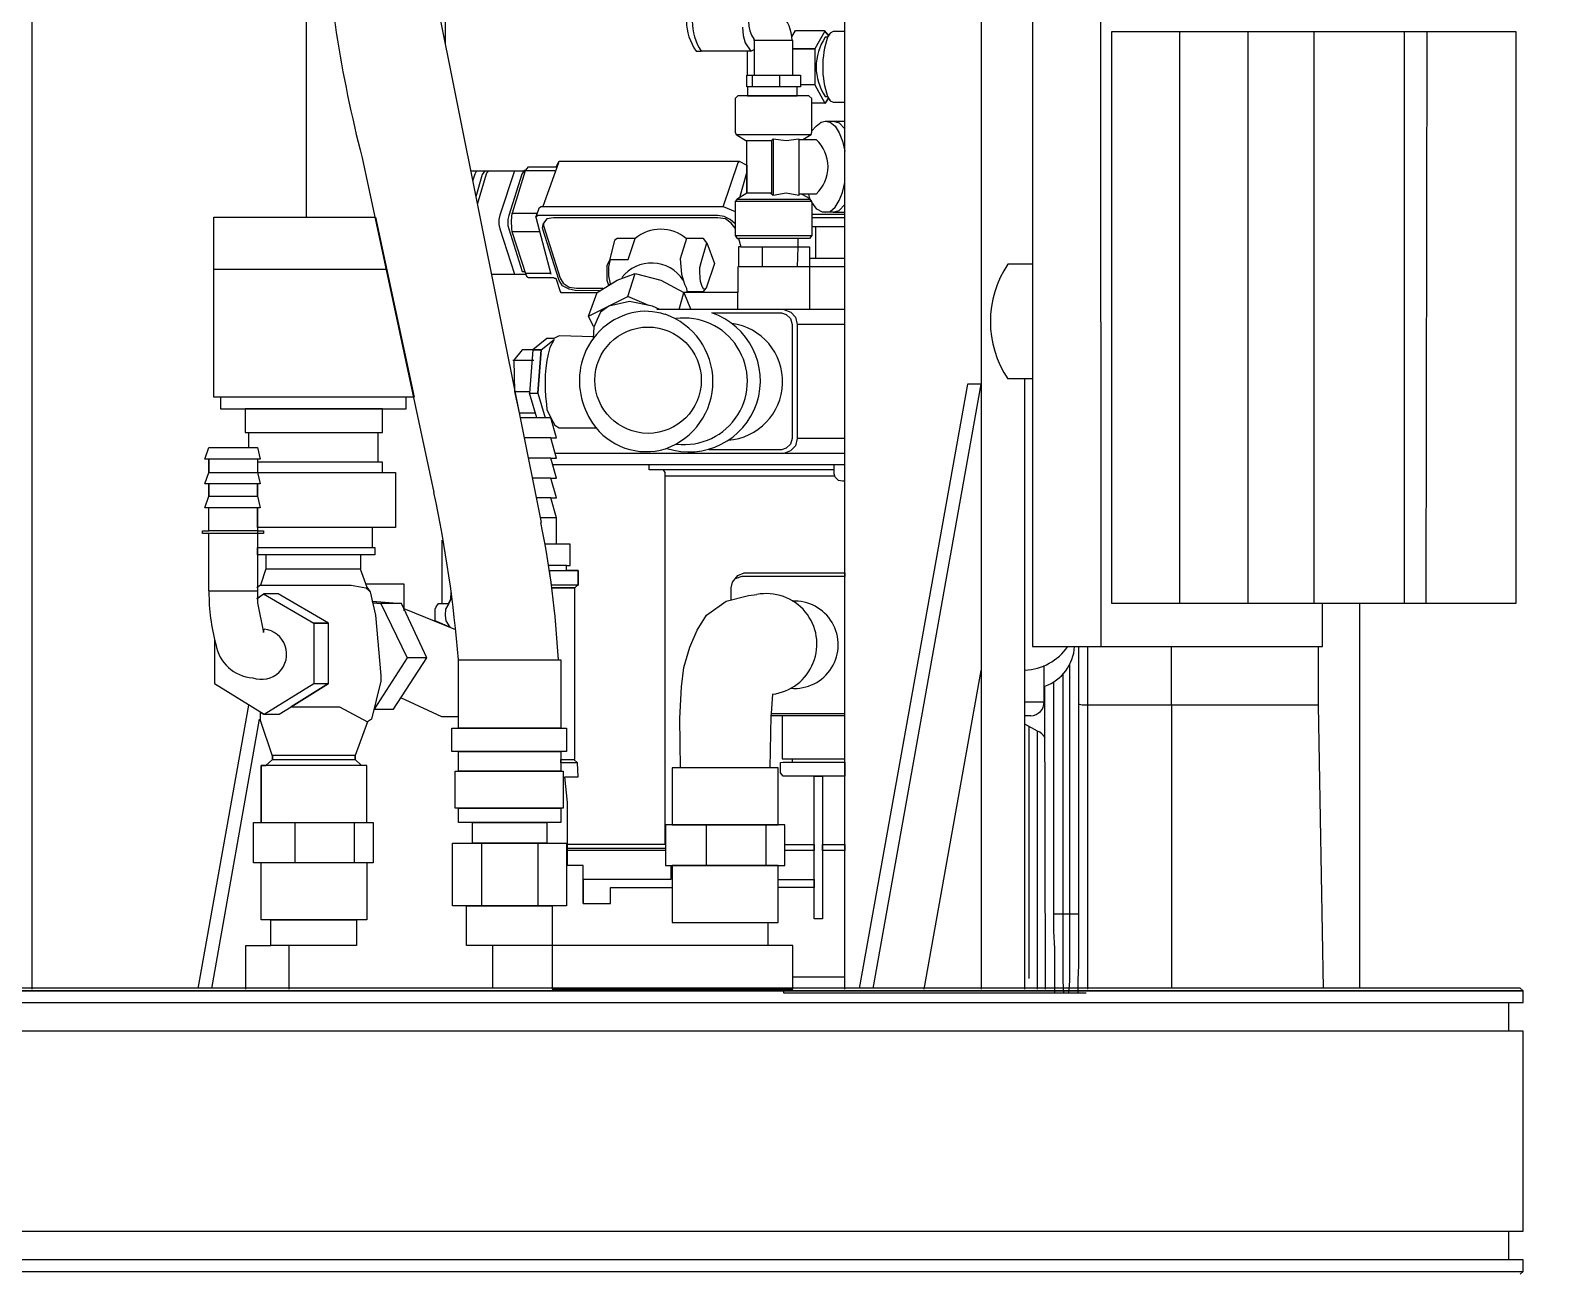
# Model space of a CAD drawing. Header units: metres. Extents: x -22 to 564, y 0 to 143.
# Drawn here: x 41.526 to 42.056, y 50.682 to 51.117 of the extents above; entities that cross this region are included whole.
import ezdxf
from ezdxf.xclip import XClip

# ---------------------------------------------------------------- set-up
doc = ezdxf.new("R2010")
doc.units = ezdxf.units.M
doc.header["$XCLIPFRAME"] = 2
doc.layers.add('XREF  PB CONJ$0$PARQUE', color=251, linetype='Continuous')
doc.layers.add('XREF PB NEURO-ONCOLOGIA$0$EQUIPO', color=8, linetype='Continuous')

# ---------------------------------------------------------------- blocks, each defined once
blk = doc.blocks.new('*U219')
at = {"color": 0}
for p, q in [((-2035.54, 999.05), (-2036.45, 997.91)), ((-2036.45, 997.91), (-2036.45, -981.55)), ((-2031.48, 999.05), (-2035.54, 999.05)), ((-2035.54, 999.05), (-2035.54, -982.46)), ((-2035.54, -982.46), (-2035.54, 999.05)), ((-2031.48, -982.46), (-2031.48, 999.05)), ((-1951.27, 999.05), (-2021.4, 999.05)), ((-2021.4, 999.05), (-2021.4, -982.46)), ((-1951.27, -982.46), (-1951.27, 999.05)), ((-1937.13, 999.05), (-1941.19, 999.05)), ((-1941.19, 999.05), (-1941.19, -982.46)), ((-1937.13, 999.05), (-1936.22, 997.91)), ((-1937.13, -982.46), (-1937.13, 999.05)), ((-1937.13, -982.46), (-1937.13, 999.05)), ((-2372.02, 996.45), (-2171.38, 996.45)), ((-2372.02, 854.82), (-2372.02, 996.45)), ((-2171.38, 996.45), (-2171.38, 854.82)), ((-2031.48, -977.17), (-2031.48, 993.85)), ((-2031.48, 993.85), (-2021.4, 993.85)), ((-2021.4, 993.85), (-2021.4, -977.17)), ((-1951.27, -977.17), (-1951.27, 993.85)), ((-1951.27, 993.85), (-1941.19, 993.85)), ((-1941.19, 993.85), (-1941.19, -977.17)), ((-2372.02, 965.21), (-2171.38, 964.85)), ((-2171.38, 957.37), (-2372.02, 957.37)), ((-2171.38, 941.71), (-2036.41, 941.71)), ((-2156.33, 928.73), (-2171.38, 928.73)), ((-2156.33, 827.05), (-2156.33, 928.73)), ((-2036.41, 929.01), (-2135.72, 927.23)), ((-2372.02, 925.63), (-2171.38, 925.63)), ((-2135.72, 927.23), (-2156.33, 927.23)), ((-2135.72, 927.23), (-2135.72, 875.7)), ((-2171.38, 902.65), (-2372.02, 902.65)), ((-2372.02, 878.62), (-2171.38, 878.62)), ((-2135.72, 875.7), (-2156.33, 875.7)), ((-2135.72, 875.7), (-2036.41, 875.7)), ((-2135.72, 875.7), (-2135.72, 844.42)), ((-2171.38, 854.82), (-2372.02, 854.82)), ((-2156.33, 851.08), (-2607.73, 850.8)), ((-2036.13, 846.47), (-2156.33, 846.47)), ((-2135.72, 844.42), (-2136, 843.55)), ((-2034.72, 845.83), (-2034.72, 739.86)), ((-2044.52, 843.28), (-2156.33, 843.28)), ((-2039.05, 840.09), (-2149.95, 840.09)), ((-2062.44, 843.28), (-2062.44, 834.57)), ((-2039.33, 843.01), (-2044.52, 843.28)), ((-2034.72, 843.01), (-2039.33, 843.01)), ((-2034.72, 839.82), (-2039.05, 840.09)), ((-2039.05, 837.76), (-2146.44, 837.76)), ((-2056.43, 834.57), (-2143.84, 834.57)), ((-2050.36, 834.85), (-2056.43, 834.57)), ((-2034.72, 834.85), (-2050.36, 834.85)), ((-2034.72, 838.04), (-2039.05, 837.76)), ((-2136.91, 831.1), (-2149.68, 831.1)), ((-2036.13, 831.65), (-2142.38, 831.38)), ((-2136.91, 824.4), (-2136.91, 831.1)), ((-2126.67, 828.82), (-2129.12, 824.4)), ((-2036.13, 828.82), (-2126.67, 828.82)), ((-2607.73, 827.05), (-2156.33, 827.05)), ((-2290.4, 827.05), (-2290.4, 818.38)), ((-2250.13, 827.05), (-2250.13, 818.38)), ((-2036.13, 824.4), (-2250.13, 824.4)), ((-2132.03, 826.45), (-2132.03, 824.4)), ((-2039.87, 825.91), (-2128.28, 825.91)), ((-2657.53, 809.08), (-2036.13, 809.08)), ((-2248.35, 809.08), (-2248.36, 804.2)), ((-2036.41, 771.14), (-2248.35, 809.08)), ((-2036.13, 789.11), (-2147.94, 809.08)), ((-2248.36, 804.2), (-2036.41, 766.26)), ((-2036.13, 761.29), (-2441.84, 761.29)), ((-2372.02, 761.29), (-2372.02, 757.23)), ((-2347.17, 757.23), (-2347.17, 761.29)), ((-2340.51, 754.36), (-2340.51, 761.29)), ((-2340.51, 757.24), (-2339.92, 759.33)), ((-2339.92, 759.33), (-2337.82, 761.29)), ((-2338.74, 757.83), (-2336.41, 759.33)), ((-2336.41, 759.33), (-2333.54, 760.43)), ((-2333.54, 760.43), (-2330.08, 761.29)), ((-2315.57, 760.43), (-2319.03, 761.29)), ((-2312.7, 759.33), (-2315.57, 760.43)), ((-2310.37, 757.83), (-2312.7, 759.33)), ((-2309.18, 759.33), (-2311.28, 761.29)), ((-2308.59, 757.24), (-2309.18, 759.33)), ((-2308.59, 757.23), (-2308.59, 761.29)), ((-2307.77, 761.29), (-2307.77, 749.71)), ((-2306.59, 761.29), (-2306.59, 749.71)), ((-2303.44, 761.29), (-2303.44, 749.71)), ((-2292.36, 761.29), (-2292.36, 748.89)), ((-2289.49, 761.02), (-2289.49, 748.89)), ((-2274.44, 761.29), (-2274.44, 748.89)), ((-2269.24, 761.29), (-2269.24, 744.56)), ((-2229.25, 761.29), (-2229.24, 744.56)), ((-2224.05, 761.29), (-2224.05, 740.18)), ((-2219.99, 761.29), (-2219.99, 658.83)), ((-2214.52, 759.01), (-2215.66, 757.83)), ((-2214.25, 760.43), (-2214.52, 759.01)), ((-2214.25, 761.29), (-2214.25, 760.43)), ((-2182.1, 726), (-2182.1, 761.29)), ((-2182.1, 761.29), (-2180.91, 761.29)), ((-2180.91, 761.29), (-2180.91, 725.13)), ((-2132.85, 735.39), (-2132.85, 761.29)), ((-2132.03, 761.29), (-2132.03, 735.31)), ((-2116.94, 739.31), (-2116.94, 761.29)), ((-2115.75, 742.78), (-2115.75, 761.29)), ((-2115.75, 761.29), (-2110.87, 761.29)), ((-2110.87, 761.29), (-2110.87, 739.59)), ((-2086.84, 761.29), (-2084.79, 761.29)), ((-2086.84, 753.49), (-2086.84, 761.29)), ((-2084.79, 761.29), (-2084.79, 753.49)), ((-2040.46, 743.05), (-2040.46, 761.29)), ((-2372.3, 754.04), (-2370.61, 755.55)), ((-2372.3, 743.92), (-2372.3, 754.04)), ((-2370.61, 755.55), (-2372.08, 754.24)), ((-2372.08, 754.24), (-2365.91, 750.73)), ((-2372.02, 757.23), (-2371.43, 756.14)), ((-2371.43, 756.14), (-2369.97, 755.18)), ((-2369.97, 755.18), (-2369.97, 754.36)), ((-2353.24, 750.73), (-2346.85, 754.22)), ((-2349.18, 755.18), (-2347.67, 756.14)), ((-2349.18, 754.36), (-2349.18, 755.18)), ((-2346.79, 754.31), (-2348.56, 755.57)), ((-2348.56, 755.57), (-2346.85, 754.36)), ((-2347.67, 756.14), (-2347.17, 757.23)), ((-2346.85, 754.36), (-2346.85, 749.71)), ((-2346.85, 754.22), (-2346.79, 754.31)), ((-2340.51, 754.36), (-2340.2, 756.14)), ((-2340.2, 752.95), (-2340.51, 754.36)), ((-2340.2, 756.14), (-2338.74, 757.83)), ((-2308.91, 756.14), (-2310.37, 757.83)), ((-2308.59, 753.49), (-2309.73, 751.44)), ((-2308.59, 754.36), (-2308.91, 756.14)), ((-2308.59, 757.24), (-2308.59, 754.36)), ((-2308.59, 754.38), (-2308.59, 753.49)), ((-2216.85, 757.55), (-2219.99, 757.55)), ((-2218.26, 757.55), (-2218.26, 692.71)), ((-2215.66, 757.83), (-2216.85, 757.55)), ((-2216.21, 698.18), (-2216.21, 757.55)), ((-2110.87, 753.49), (-2060.76, 753.49)), ((-2110.87, 750.57), (-2110.87, 753.49)), ((-2084.79, 753.49), (-2086.84, 753.49)), ((-2060.76, 753.49), (-2060.76, 750.57)), ((-2365.91, 750.73), (-2365.91, 743.05)), ((-2365.91, 743.05), (-2365.91, 750.73)), ((-2365.91, 750.73), (-2353.24, 750.73)), ((-2353.24, 750.73), (-2353.24, 745.7)), ((-2348.54, 749.71), (-2349.45, 748.61)), ((-2349.45, 748.61), (-2349.45, 723.72)), ((-2336.68, 749.71), (-2348.54, 749.71)), ((-2338.74, 751.21), (-2340.2, 752.95)), ((-2337.1, 749.71), (-2338.74, 751.21)), ((-2336.68, 749.71), (-2337.1, 749.71)), ((-2335.86, 749.44), (-2336.68, 749.71)), ((-2335.86, 749.44), (-2336.68, 749.71)), ((-2335.86, 723.21), (-2335.86, 749.44)), ((-2334.13, 746.51), (-2335.86, 749.44)), ((-2334.13, 745.15), (-2334.13, 751.21)), ((-2314.98, 751.21), (-2314.98, 745.15)), ((-2314.98, 746.21), (-2313.46, 749.03)), ((-2313.46, 749.03), (-2314.98, 748.61)), ((-2313.24, 749.16), (-2313.46, 749.03)), ((-2312.42, 749.71), (-2313.24, 749.16)), ((-2313.24, 723.54), (-2313.24, 749.09)), ((-2312.42, 749.71), (-2312.42, 722.8)), ((-2312.11, 749.71), (-2312.42, 749.71)), ((-2309.73, 751.44), (-2312.11, 749.71)), ((-2312.11, 749.71), (-2300.48, 749.71)), ((-2303.44, 750.94), (-2292.36, 750.94)), ((-2300.48, 722.8), (-2300.48, 749.71)), ((-2300.48, 749.71), (-2299.38, 748.89)), ((-2299.38, 748.89), (-2299.38, 723.99)), ((-2296.42, 724.78), (-2296.42, 748.89)), ((-2296.42, 748.89), (-2274.44, 748.89)), ((-2289.49, 748.89), (-2289.49, 724.26)), ((-2274.44, 748.89), (-2274.44, 723.72)), ((-2060.76, 750.57), (-2110.87, 750.57)), ((-2086.84, 750.57), (-2084.79, 750.57)), ((-2086.84, 740.18), (-2086.84, 750.57)), ((-2084.79, 750.57), (-2084.79, 740.18)), ((-2074.62, 750.57), (-2071.79, 750.57)), ((-2074.62, 737.9), (-2074.62, 750.57)), ((-2071.79, 750.57), (-2071.79, 737.9)), ((-2370.17, 742.7), (-2372.3, 743.92)), ((-2356.66, 743.05), (-2368.88, 743.05)), ((-2368.88, 743.05), (-2368.88, 729.46)), ((-2356.66, 726.91), (-2356.66, 745.7)), ((-2356.66, 745.7), (-2352.6, 745.7)), ((-2356.66, 729.46), (-2356.66, 743.05)), ((-2352.6, 745.7), (-2352.6, 726.91)), ((-2349.45, 744.56), (-2352.6, 744.56)), ((-2352.6, 744.56), (-2352.6, 727.18)), ((-2349.45, 727.18), (-2349.45, 744.56)), ((-2333.81, 740.73), (-2334.4, 745.15)), ((-2334.4, 745.15), (-2314.43, 745.15)), ((-2314.43, 745.15), (-2315.25, 740.73)), ((-2299.38, 744.83), (-2296.42, 744.83)), ((-2296.42, 744.83), (-2289.49, 744.56)), ((-2273.53, 742.28), (-2271.84, 743.92)), ((-2271.84, 743.92), (-2269.24, 744.56)), ((-2271.29, 742.23), (-2269.24, 742.78)), ((-2269.24, 744.56), (-2229.24, 744.57)), ((-2269.24, 742.78), (-2229.25, 742.78)), ((-2229.25, 742.78), (-2227.29, 742.23)), ((-2229.24, 744.57), (-2226.65, 743.92)), ((-2226.65, 743.92), (-2224.96, 742.23)), ((-2116.94, 742.78), (-2115.75, 742.78)), ((-2115.75, 739.59), (-2115.75, 742.78)), ((-2036.13, 743.05), (-2051.45, 743.05)), ((-2051.45, 743.05), (-2051.45, 658.67)), ((-2036.13, 658.67), (-2036.13, 743.05)), ((-2352.6, 738.49), (-2356.66, 738.49)), ((-2334.4, 736.12), (-2333.81, 740.73)), ((-2315.25, 740.73), (-2314.43, 736.12)), ((-2274.44, 739.86), (-2273.53, 742.28)), ((-2273.3, 739.04), (-2272.75, 740.73)), ((-2273.3, 714.59), (-2273.3, 739.04)), ((-2272.75, 740.73), (-2271.29, 742.23)), ((-2227.29, 742.23), (-2225.83, 740.73)), ((-2225.83, 740.73), (-2225.24, 739.04)), ((-2225.24, 739.04), (-2225.24, 713.55)), ((-2224.96, 742.23), (-2224.05, 739.88)), ((-2224.05, 739.88), (-2224.05, 659.76)), ((-2132.03, 739.31), (-2116.94, 739.31)), ((-2115.63, 738.76), (-2115.75, 739.59)), ((-2114.56, 738.76), (-2115.63, 738.76)), ((-2111.97, 738.77), (-2114.56, 738.76)), ((-2093.77, 737.9), (-2113.74, 737.9)), ((-2113.74, 737.9), (-2113.74, 700.78)), ((-2110.87, 739.59), (-2111.97, 738.77)), ((-2079.54, 740.18), (-2093.77, 740.18)), ((-2093.77, 740.18), (-2093.77, 698.45)), ((-2093.77, 700.78), (-2093.77, 737.9)), ((-2084.79, 740.18), (-2086.84, 740.18)), ((-2079.54, 698.45), (-2079.54, 740.18)), ((-2059.57, 737.9), (-2079.54, 737.9)), ((-2079.54, 737.9), (-2079.54, 700.78)), ((-2071.79, 737.9), (-2074.62, 737.9)), ((-2059.57, 700.78), (-2059.57, 737.9)), ((-2034.72, 739.86), (-2036.13, 739.86)), ((-2334.4, 736.12), (-2314.43, 736.12)), ((-2333.81, 735.57), (-2334.4, 736.12)), ((-2333.81, 735.57), (-2315.25, 735.57)), ((-2333.81, 726.54), (-2333.81, 735.57)), ((-2314.43, 736.12), (-2315.25, 735.25)), ((-2315.25, 735.25), (-2315.25, 726.91)), ((-2296.42, 732.33), (-2289.49, 732.33)), ((-2139.58, 735.85), (-2132.85, 735.39)), ((-2132.85, 735.39), (-2132.03, 735.31)), ((-2132.03, 735.31), (-2113.74, 734.98)), ((-2113.74, 734.98), (-2113.74, 703.7)), ((-2093.77, 733.57), (-2079.54, 733.57)), ((-2051.45, 734.43), (-2059.57, 734.43)), ((-2368.88, 729.46), (-2369.15, 729.46)), ((-2368.88, 729.46), (-2356.66, 729.46)), ((-2368.01, 726.27), (-2365.05, 728.32)), ((-2365.05, 728.32), (-2365.64, 729.46)), ((-2365.05, 728.32), (-2365.05, 710.95)), ((-2356.66, 727.18), (-2365.05, 727.18)), ((-2352.6, 728.87), (-2356.66, 728.87)), ((-2352.6, 726.91), (-2356.66, 726.91)), ((-2352.6, 727.18), (-2349.45, 727.18)), ((-2315.25, 726.91), (-2333.81, 726.91)), ((-2326.56, 724.26), (-2325.15, 726.91)), ((-2325.15, 726.91), (-2315.25, 726.91)), ((-2322.82, 726.91), (-2313.71, 724.32)), ((-2315.25, 726.91), (-2313.24, 723.54)), ((-2174.15, 727.47), (-2174.53, 730.37)), ((-2172.2, 719.66), (-2174.15, 727.47)), ((-2373.51, 725.45), (-2370.61, 725.68)), ((-2370.61, 725.68), (-2368.01, 726.27)), ((-2349.45, 723.72), (-2348.54, 722.8)), ((-2348.54, 722.8), (-2336.68, 722.8)), ((-2336.68, 722.8), (-2335.86, 723.21)), ((-2335.86, 723.21), (-2333.81, 726.54)), ((-2326.56, 724.26), (-2325.97, 723.72)), ((-2326.56, 661.15), (-2326.56, 724.26)), ((-2325.97, 723.72), (-2310.37, 718.47)), ((-2313.24, 723.54), (-2312.42, 722.8)), ((-2312.42, 722.8), (-2300.48, 722.8)), ((-2310.65, 718.56), (-2308.87, 722.8)), ((-2304.54, 722.8), (-2306.04, 721.07)), ((-2303.08, 722.8), (-2304.81, 721.39)), ((-2300.48, 722.8), (-2299.38, 723.51)), ((-2299.38, 723.99), (-2296.42, 724.78)), ((-2299.38, 723.51), (-2299.38, 723.99)), ((-2296.42, 724.78), (-2296.42, 723.99)), ((-2296.42, 723.99), (-2289.49, 723.99)), ((-2289.49, 723.99), (-2289.49, 723.72)), ((-2289.49, 723.72), (-2280.5, 723.72)), ((-2274.44, 723.72), (-2280.5, 723.72)), ((-2280.5, 723.72), (-2280.5, 704.84)), ((-2274.44, 723.72), (-2274.44, 695.36)), ((-2181.19, 723.72), (-2182.1, 726)), ((-2178.86, 721.94), (-2181.19, 723.72)), ((-2180.91, 725.13), (-2180.02, 722.83)), ((-2176.85, 721.39), (-2178.86, 721.94)), ((-2310.65, 655.41), (-2310.65, 718.56)), ((-2307.13, 719.02), (-2307.5, 716.74)), ((-2307.5, 716.74), (-2307.5, 653.63)), ((-2306.04, 721.07), (-2307.13, 719.02)), ((-2306.31, 719.39), (-2306.59, 716.74)), ((-2306.59, 716.74), (-2306.59, 659.1)), ((-2304.81, 721.39), (-2306.31, 719.39)), ((-2172.67, 721.39), (-2176.85, 721.39)), ((-2167.29, 712.81), (-2172.2, 719.66)), ((-2365.05, 709.17), (-2365.05, 710.95)), ((-2297.91, 712.85), (-2299.38, 711.77)), ((-2299.38, 711.77), (-2299.38, 705.71)), ((-2297.91, 712.85), (-2290.67, 715.55)), ((-2291, 710.89), (-2297.91, 712.85)), ((-2289.21, 710.4), (-2291, 710.89)), ((-2290.67, 715.55), (-2282.01, 712.64)), ((-2282.56, 711.22), (-2284.34, 710.68)), ((-2281.53, 711.84), (-2282.56, 711.22)), ((-2282.01, 712.64), (-2281.53, 711.84)), ((-2280.78, 711.77), (-2282.01, 712.64)), ((-2280.78, 705.84), (-2280.78, 711.77)), ((-2162.08, 709.54), (-2167.29, 712.81)), ((-2093.77, 712.64), (-2079.54, 712.64)), ((-2299.38, 705.71), (-2292.3, 703.49)), ((-2287.73, 710.4), (-2289.21, 710.4)), ((-2285.61, 710.54), (-2287.73, 710.4)), ((-2284.34, 710.68), (-2285.61, 710.54)), ((-2283.42, 705.11), (-2282.01, 705.71)), ((-2282.01, 705.71), (-2280.78, 705.84)), ((-2280.5, 704.84), (-2274.71, 707.21)), ((-2156.06, 706.89), (-2162.08, 709.54)), ((-2148.93, 704.79), (-2156.06, 706.89)), ((-2292.3, 703.49), (-2286.89, 703.97)), ((-2286.89, 703.97), (-2283.42, 705.11)), ((-2284.84, 696.77), (-2280.5, 704.84)), ((-2274.44, 703.15), (-2280.5, 704.84)), ((-2142.11, 703.97), (-2148.93, 704.79)), ((-2131.07, 703.43), (-2142.11, 703.97)), ((-2113.74, 703.7), (-2131.07, 703.43)), ((-2113.74, 700.78), (-2093.77, 700.78)), ((-2079.54, 700.78), (-2059.57, 700.78)), ((-2079.54, 700.23), (-2074.62, 700.23)), ((-2074.62, 700.23), (-2074.62, 669.5)), ((-2071.79, 679.12), (-2071.79, 700.78)), ((-2287.16, 687.74), (-2284.84, 696.77)), ((-2274.44, 696.38), (-2275.63, 693.85)), ((-2218.26, 697.59), (-2217.39, 698.18)), ((-2217.39, 698.18), (-2216.21, 698.18)), ((-2216.21, 698.18), (-2086.84, 698.18)), ((-2093.77, 698.45), (-2079.54, 698.45)), ((-2086.84, 698.18), (-2086.84, 664.07)), ((-2085.61, 664.07), (-2085.61, 698.45)), ((-2084.79, 698.45), (-2084.79, 664.07)), ((-2275.9, 692.55), (-2279.04, 685.19)), ((-2275.63, 693.85), (-2277.36, 685.78)), ((-2218.26, 692.71), (-2219.99, 692.71)), ((-2299.38, 687.74), (-2299.38, 681.45)), ((-2292.09, 685.28), (-2299.38, 687.74)), ((-2292.09, 679.12), (-2292.09, 685.28)), ((-2284.84, 681.45), (-2287.16, 687.74)), ((-2279.04, 685.18), (-2287.16, 687.74)), ((-2272.17, 671.43), (-2279.04, 685.18)), ((-2277.36, 685.78), (-2275.63, 678.53)), ((-2299.38, 681.45), (-2298.74, 680.53)), ((-2298.74, 680.53), (-2291.79, 678.82)), ((-2289.49, 678.53), (-2292.09, 679.12)), ((-2283.47, 679.12), (-2286.34, 678.53)), ((-2280.5, 674.42), (-2284.84, 681.45)), ((-2282.98, 678.43), (-2283.47, 679.12)), ((-2066.23, 679.12), (-2071.79, 679.12)), ((-2066.23, 669.5), (-2066.23, 679.12)), ((-2291.79, 678.82), (-2289.76, 677.89)), ((-2289.76, 677.89), (-2284.84, 677.89)), ((-2286.34, 678.53), (-2289.49, 678.53)), ((-2284.84, 677.89), (-2282.98, 678.43)), ((-2282.01, 667.17), (-2282.01, 676.47)), ((-2281.1, 675.33), (-2281.13, 666.78)), ((-2280.5, 661.72), (-2280.5, 674.42)), ((-2272.17, 671.43), (-2280.5, 674.42)), ((-2275.63, 678.53), (-2273.57, 675.66)), ((-2273.57, 675.66), (-2270.97, 674.42)), ((-2270.97, 674.42), (-2268.33, 673.28)), ((-2233.03, 661.15), (-2233.03, 674.11)), ((-2268.56, 673.18), (-2272.17, 671.43)), ((-2268.33, 673.28), (-2264.31, 673.04)), ((-2264.91, 673.28), (-2265.23, 661.16)), ((-2066.23, 669.5), (-2079.54, 669.5)), ((-2079.54, 669.5), (-2079.54, 664.07)), ((-2074.62, 669.5), (-2066.23, 669.5)), ((-2283.74, 662.57), (-2282.28, 664.62)), ((-2281.65, 664.62), (-2282.83, 662.29)), ((-2282.28, 664.62), (-2282.01, 667.17)), ((-2281.13, 666.78), (-2281.65, 664.62)), ((-2184.7, 664.94), (-2192.18, 664.94)), ((-2192.18, 664.94), (-2192.18, 660.24)), ((-2184.7, 663.71), (-2184.7, 664.94)), ((-2184.7, 663.71), (-2184.7, 657.44)), ((-2182.92, 663.71), (-2184.7, 663.71)), ((-2177.77, 667.81), (-2182.92, 667.81)), ((-2182.92, 667.81), (-2177.77, 667.81)), ((-2182.92, 657.71), (-2182.92, 667.81)), ((-2182.92, 667.81), (-2182.92, 663.71)), ((-2177.77, 667.54), (-2177.77, 667.81)), ((-2177.77, 667.81), (-2177.77, 658.43)), ((-2176.85, 666.63), (-2177.77, 667.54)), ((-2116.66, 666.63), (-2176.85, 666.63)), ((-2176.85, 666.63), (-2176.85, 658.55)), ((-2176.85, 658.55), (-2176.85, 666.63)), ((-2127.61, 663.71), (-2119.54, 663.71)), ((-2127.61, 623.49), (-2127.61, 663.71)), ((-2119.54, 663.71), (-2119.54, 623.49)), ((-2116.66, 666.31), (-2115.48, 667.54)), ((-2115.48, 667.54), (-2116.66, 666.31)), ((-2116.66, 666.31), (-2116.66, 666.63)), ((-2116.66, 661.75), (-2116.66, 666.31)), ((-2110.6, 667.81), (-2115.48, 667.54)), ((-2115.48, 667.54), (-2115.48, 661.75)), ((-2110.6, 663.16), (-2110.6, 667.81)), ((-2101.61, 664.07), (-2110.6, 663.16)), ((-2079.54, 664.07), (-2101.61, 664.07)), ((-2087.39, 663.71), (-2065.41, 663.71)), ((-2087.39, 623.76), (-2087.39, 663.71)), ((-2065.41, 663.71), (-2065.41, 623.76)), ((-2324.51, 660.09), (-2326.56, 661.15)), ((-2325.97, 660.88), (-2310.65, 655.41)), ((-2324.51, 650.44), (-2324.51, 660.09)), ((-2323.09, 659.65), (-2323.09, 649.25)), ((-2306.86, 652.99), (-2286.89, 658.23)), ((-2306.59, 659.1), (-2306.31, 656.82)), ((-2303.99, 655.59), (-2285.43, 661.43)), ((-2284.61, 661.15), (-2303.07, 655.32)), ((-2287.16, 658.16), (-2287.16, 649.25)), ((-2285.75, 659.1), (-2285.43, 659.37)), ((-2285.7, 650.44), (-2285.75, 659.1)), ((-2285.43, 661.43), (-2283.74, 662.57)), ((-2285.43, 660), (-2280.78, 661.43)), ((-2285.43, 659.37), (-2285.43, 660)), ((-2282.83, 662.29), (-2284.61, 661.15)), ((-2280.78, 661.43), (-2280.5, 661.72)), ((-2265.23, 661.16), (-2264.27, 659.25)), ((-2264.27, 659.25), (-2264.27, 656.82)), ((-2260.3, 654.77), (-2264, 659.37)), ((-2264, 659.37), (-2261.18, 657.87)), ((-2261.18, 657.87), (-2258.88, 657.26)), ((-2239.37, 656.82), (-2236.54, 658.2)), ((-2229.52, 660.24), (-2236.54, 658.23)), ((-2236.54, 658.2), (-2233.95, 659.65)), ((-2236.54, 658.23), (-2236.54, 647.39)), ((-2233.95, 659.65), (-2233.03, 661.15)), ((-2222.32, 660.24), (-2229.52, 658.23)), ((-2229.52, 658.23), (-2229.52, 660.24)), ((-2229.52, 660.24), (-2229.52, 660.24)), ((-2229.52, 658.23), (-2229.52, 648.8)), ((-2215.39, 660.24), (-2222.32, 658.23)), ((-2222.32, 658.23), (-2222.32, 660.24)), ((-2222.32, 658.23), (-2222.32, 650.25)), ((-2208.46, 660.24), (-2215.39, 658.23)), ((-2215.39, 658.23), (-2215.39, 660.24)), ((-2215.39, 658.23), (-2215.39, 651.64)), ((-2201.43, 660.24), (-2208.46, 658.23)), ((-2208.46, 658.23), (-2208.46, 660.24)), ((-2208.46, 658.23), (-2208.46, 653.02)), ((-2201.43, 660.24), (-2201.43, 654.43)), ((-2192.18, 660.24), (-2201.43, 660.24)), ((-2192.18, 660.24), (-2192.18, 656.2)), ((-2177.77, 658.43), (-2182.92, 657.71)), ((-2151.68, 661.75), (-2127.61, 661.75)), ((-2151.68, 625.81), (-2151.68, 661.75)), ((-2127.61, 661.75), (-2127.61, 625.81)), ((-2119.54, 661.75), (-2112.6, 661.75)), ((-2119.54, 625.81), (-2119.54, 661.75)), ((-2115.48, 661.75), (-2116.66, 661.75)), ((-2112.6, 662.57), (-2099.56, 662.57)), ((-2112.6, 624.63), (-2112.6, 662.57)), ((-2112.6, 661.75), (-2112.6, 625.81)), ((-2099.56, 662.57), (-2099.56, 624.63)), ((-2099.56, 661.75), (-2094.59, 661.75)), ((-2099.56, 625.81), (-2099.56, 661.75)), ((-2094.59, 661.75), (-2094.59, 625.81)), ((-2065.41, 658.67), (-2051.45, 658.67)), ((-2065.41, 628.69), (-2065.41, 658.67)), ((-2051.45, 658.67), (-2051.45, 628.69)), ((-2051.45, 658.67), (-2036.13, 658.67)), ((-2397.64, 615.11), (-2199.75, 654.77)), ((-2310.65, 654.77), (-2310.65, 655.41)), ((-2310.28, 654.19), (-2310.65, 654.77)), ((-2306.86, 652.99), (-2310.28, 654.19)), ((-2308.32, 644.65), (-2308.32, 653.5)), ((-2307.5, 653.63), (-2306.86, 652.99)), ((-2306.31, 656.82), (-2304.81, 655.59)), ((-2304.81, 655.59), (-2303.99, 655.59)), ((-2303.07, 655.32), (-2304.81, 655.59)), ((-2301.71, 654.47), (-2301.71, 644.65)), ((-2264.27, 656.82), (-2260.3, 651.85)), ((-2260.3, 651.85), (-2260.3, 654.77)), ((-2260.3, 654.77), (-2245.21, 653.63)), ((-2245.21, 653.63), (-2260.3, 654.77)), ((-2260.3, 654.77), (-2260.3, 651.85)), ((-2258.88, 657.26), (-2256.57, 656.82)), ((-2256.57, 656.82), (-2253.93, 656.48)), ((-2253.93, 656.48), (-2251.62, 656.28)), ((-2251.62, 656.28), (-2248.62, 656.17)), ((-2248.62, 656.17), (-2246.38, 656.2)), ((-2246.38, 656.2), (-2244.15, 656.32)), ((-2245.21, 653.63), (-2236.54, 656.18)), ((-2245.21, 650.76), (-2245.21, 653.63)), ((-2236.54, 653.36), (-2245.21, 650.76)), ((-2244.15, 656.32), (-2241.13, 656.69)), ((-2241.13, 656.69), (-2239.37, 656.82)), ((-2238.28, 647.09), (-2238.28, 652.72)), ((-2236.54, 656.18), (-2236.54, 653.36)), ((-2094.59, 656.82), (-2087.39, 656.82)), ((-2094.59, 630.74), (-2094.59, 656.82)), ((-2087.39, 656.82), (-2087.39, 630.74)), ((-2087.39, 653.63), (-2065.41, 653.63)), ((-2323.41, 649.45), (-2324.51, 650.44)), ((-2323.41, 648.93), (-2323.41, 649.45)), ((-2323.1, 648.72), (-2323.41, 648.93)), ((-2323.09, 630.05), (-2323.1, 648.72)), ((-2323.1, 648.72), (-2321.91, 648.02)), ((-2323.09, 649.25), (-2308.32, 644.65)), ((-2321.91, 648.02), (-2307.5, 643.45)), ((-2302.8, 643.44), (-2287.8, 648.11)), ((-2286.61, 649.53), (-2301.71, 644.65)), ((-2287.8, 648.93), (-2286.61, 649.53)), ((-2287.8, 648.11), (-2287.8, 648.93)), ((-2286.89, 649.39), (-2286.07, 649.8)), ((-2286.89, 637.3), (-2286.89, 649.39)), ((-2286.07, 649.8), (-2285.7, 650.44)), ((-2260.3, 651.85), (-2245.21, 650.76)), ((-2260.3, 651.85), (-2260.3, 648.11)), ((-2260.3, 648.11), (-2256.75, 645.19)), ((-2256.75, 644.92), (-2256.75, 652.3)), ((-2245.76, 645.55), (-2245.76, 650.8)), ((-2323.09, 645.47), (-2307.57, 640.34)), ((-2305.62, 644.37), (-2308.32, 644.65)), ((-2307.5, 643.45), (-2306.04, 643.14)), ((-2306.04, 643.14), (-2303.99, 643.14)), ((-2302.85, 644.51), (-2305.62, 644.37)), ((-2303.99, 643.14), (-2302.8, 643.44)), ((-2301.71, 644.65), (-2302.85, 644.51)), ((-2302.8, 640.31), (-2286.89, 645.47)), ((-2256.75, 645.19), (-2245.76, 645.53)), ((-2245.76, 645.53), (-2238.28, 647.09)), ((-2307.57, 640.34), (-2306.04, 640.04)), ((-2306.04, 640.04), (-2304.26, 640.04)), ((-2304.26, 640.04), (-2302.8, 640.31)), ((-2036.41, 637.94), (-2051.45, 637.94)), ((-2323.1, 636.53), (-2322.27, 635.7)), ((-2323.1, 635.05), (-2321.87, 634.11)), ((-2323.09, 632.15), (-2321.91, 631.56)), ((-2322.27, 635.7), (-2321.91, 635.54)), ((-2321.91, 635.54), (-2311.31, 632.41)), ((-2321.91, 631.56), (-2319.46, 630.78)), ((-2321.87, 634.11), (-2313.97, 631.88)), ((-2087.39, 633.93), (-2065.41, 633.93)), ((-2087.39, 630.74), (-2094.59, 630.74)), ((-2051.45, 628.69), (-2065.41, 628.69)), ((-2441.84, 621.16), (-2367.43, 621.16)), ((-2173.07, 623.21), (-2175.22, 623.3)), ((-2175.22, 623.3), (-2173.07, 623.3)), ((-2173.07, 623.3), (-2171.38, 622.47)), ((-2171.38, 622.35), (-2173.07, 623.21)), ((-2171.38, 622.47), (-2169.38, 621.3)), ((-2171.38, 620.02), (-2171.38, 622.35)), ((-2169.63, 606.66), (-2162.25, 624.84)), ((-2169.38, 621.3), (-2167.33, 621.16)), ((-2167.33, 621.16), (-2165.27, 621.44)), ((-2165.27, 621.44), (-2163.08, 622.79)), ((-2163.08, 622.79), (-2165.27, 617.7)), ((-2127.61, 625.81), (-2151.68, 625.81)), ((-2131.67, 625.81), (-2131.67, 620.02)), ((-2119.54, 623.49), (-2127.61, 623.49)), ((-2112.6, 625.81), (-2119.54, 625.81)), ((-2099.56, 624.63), (-2112.6, 624.63)), ((-2094.59, 625.81), (-2099.56, 625.81)), ((-2065.41, 623.76), (-2087.39, 623.76)), ((-2327.72, 592.07), (-2210.29, 617.22)), ((-2193.64, 620.02), (-2171.38, 620.02)), ((-2171.38, 618.88), (-2171.38, 620.02)), ((-2170.2, 617.97), (-2171.38, 618.88)), ((-2169.38, 617.7), (-2170.2, 617.97)), ((-2165.27, 617.7), (-2169.38, 617.7)), ((-2131.67, 620.02), (-2138.26, 605.67)), ((-2306.86, 596.72), (-2243.75, 610.28)), ((-2243.75, 610.28), (-2243.75, 540.08)), ((-2152.28, 614.78), (-2171.38, 605.84)), ((-2152.28, 614.78), (-2152.28, 607.89)), ((-2134.31, 603.1), (-2152.28, 614.78)), ((-2239.69, 607.53), (-2243.75, 607.53)), ((-2243.75, 607.53), (-2243.75, 542.46)), ((-2239.69, 542.46), (-2239.69, 607.53)), ((-2178.31, 593.35), (-2178.31, 606.66)), ((-2178.31, 606.66), (-2168.8, 606.66)), ((-2172.2, 595.67), (-2171.38, 605.84)), ((-2171.38, 598.59), (-2152.28, 607.89)), ((-2171.38, 605.84), (-2171.38, 598.59)), ((-2152.28, 607.89), (-2134.31, 596.26)), ((-2288.67, 540.08), (-2288.67, 600.63)), ((-2217.39, 555.41), (-2217.39, 603.79)), ((-2217.39, 603.79), (-2198.01, 603.79)), ((-2198.01, 603.79), (-2198.01, 555.41)), ((-2134.31, 596.26), (-2134.31, 603.1)), ((-2306.86, 572.51), (-2306.86, 596.72)), ((-2231.35, 599.18), (-2239.69, 599.18)), ((-2239.69, 599.18), (-2239.69, 551.07)), ((-2231.35, 551.07), (-2231.35, 599.18)), ((-2220.9, 597.68), (-2231.35, 597.68)), ((-2217.39, 599.18), (-2220.9, 599.18)), ((-2220.9, 599.18), (-2220.9, 555.41)), ((-2191.08, 595.67), (-2198.01, 595.67)), ((-2198.01, 595.67), (-2198.01, 555.41)), ((-2191.08, 596.54), (-2188.48, 596.54)), ((-2191.08, 555.41), (-2191.08, 596.54)), ((-2191.08, 555.41), (-2191.08, 595.67)), ((-2188.48, 596.54), (-2188.48, 555.41)), ((-2177.13, 593.71), (-2175.44, 594.85)), ((-2176.85, 593.35), (-2175.75, 594.64)), ((-2175.44, 594.85), (-2167.32, 596.81)), ((-2171.64, 595.8), (-2172.2, 595.67)), ((-2171.64, 595.8), (-2171.38, 598.59)), ((-2171.38, 598.59), (-2171.64, 595.8)), ((-2167.32, 596.81), (-2146.17, 598.59)), ((-2146.17, 598.59), (-2144.11, 598.59)), ((-2144.11, 598.59), (-2130.85, 595.4)), ((-2130.85, 595.4), (-2129.88, 593.99)), ((-2094.59, 595.99), (-2080.46, 595.99)), ((-2094.59, 553.99), (-2094.59, 595.99)), ((-2080.46, 595.99), (-2080.46, 553.99)), ((-2183.51, 591.66), (-2188.48, 591.66)), ((-2188.48, 591.66), (-2188.48, 558.32)), ((-2183.51, 591.38), (-2177.13, 593.71)), ((-2183.51, 558.32), (-2183.51, 591.66)), ((-2177.77, 588.19), (-2176.85, 593.35)), ((-2135.17, 584.19), (-2129.88, 593.99)), ((-2129.88, 593.99), (-2118.08, 589.61)), ((-2118.08, 589.61), (-2118.08, 560.65)), ((-2116.66, 589.61), (-2118.08, 589.61)), ((-2118.08, 589.61), (-2116.66, 589.61)), ((-2116.66, 589.61), (-2114.56, 591.85)), ((-2116.66, 560.65), (-2116.66, 589.61)), ((-2094.59, 593.71), (-2114.56, 593.71)), ((-2114.56, 593.71), (-2114.56, 556.64)), ((-2094.59, 589.29), (-2080.46, 589.29)), ((-2080.46, 593.71), (-2060.48, 593.71)), ((-2060.48, 593.71), (-2060.48, 590.15)), ((-2060.48, 590.15), (-2051.45, 590.15)), ((-2060.48, 560.1), (-2060.48, 590.15)), ((-2060.48, 590.15), (-2060.48, 556.64)), ((-2051.45, 590.15), (-2051.45, 560.1)), ((-2177.77, 556.44), (-2177.77, 588.19)), ((-2135.18, 567.18), (-2135.17, 584.19)), ((-2164.45, 580.3), (-2174.8, 562.7)), ((-2143.29, 580.3), (-2164.45, 580.3)), ((-2164.45, 575.11), (-2164.45, 580.3)), ((-2164.45, 580.3), (-2164.45, 575.11)), ((-2143.29, 575.11), (-2143.29, 580.3)), ((-2143.29, 580.3), (-2135.18, 567.18)), ((-2135.18, 567.18), (-2143.29, 580.3)), ((-2174.8, 557.46), (-2164.45, 575.11)), ((-2164.45, 575.11), (-2143.29, 575.11)), ((-2132.58, 557.73), (-2143.29, 575.11)), ((-2441.84, 572.51), (-2306.86, 572.51)), ((-2306.86, 540.08), (-2306.86, 572.51)), ((-2094.59, 568.45), (-2080.46, 568.45)), ((-2174.8, 562.7), (-2174.8, 557.73)), ((-2132.58, 562.98), (-2135.18, 567.18)), ((-2132.58, 557.46), (-2132.58, 562.98)), ((-2036.13, 566.49), (-2051.45, 566.49)), ((-2196.87, 555.41), (-2196.87, 557.46)), ((-2196.87, 557.46), (-2195.96, 557.46)), ((-2195.96, 557.46), (-2195.96, 555.41)), ((-2188.48, 558.32), (-2183.51, 558.32)), ((-2183.51, 558.32), (-2177.77, 556.44)), ((-2174.8, 557.73), (-2173.07, 555.13)), ((-2173.07, 555.13), (-2174.8, 557.46)), ((-2171.66, 555.41), (-2161.21, 557.46)), ((-2161.21, 557.46), (-2162.4, 557.73)), ((-2143.29, 540.36), (-2132.58, 557.73)), ((-2133.12, 556.4), (-2132.58, 557.46)), ((-2117.8, 560.65), (-2130.34, 556.4)), ((-2118.08, 560.65), (-2116.66, 560.65)), ((-2116.66, 560.65), (-2117.8, 560.65)), ((-2114.56, 558.35), (-2116.66, 560.65)), ((-2114.56, 556.64), (-2114.56, 558.35)), ((-2051.45, 560.1), (-2060.48, 560.1)), ((-2051.45, 551.35), (-2051.45, 560.1)), ((-2231.35, 552.21), (-2226.1, 552.21)), ((-2226.1, 555.41), (-2222.04, 556.32)), ((-2226.1, 555.41), (-2222.04, 556.32)), ((-2226.1, 538.4), (-2226.1, 555.41)), ((-2222.04, 556.32), (-2222.04, 555.41)), ((-2222.04, 556.32), (-2222.04, 538.4)), ((-2222.04, 555.41), (-2217.39, 555.41)), ((-2217.39, 555.41), (-2213.33, 556.32)), ((-2217.39, 538.4), (-2217.39, 555.41)), ((-2213.33, 556.32), (-2213.33, 555.41)), ((-2209, 555.41), (-2213.33, 555.41)), ((-2213.33, 555.41), (-2209, 555.41)), ((-2213.33, 555.41), (-2213.33, 538.4)), ((-2209, 555.41), (-2204.94, 556.32)), ((-2209, 538.4), (-2209, 555.41)), ((-2204.94, 556.32), (-2204.94, 555.41)), ((-2198.01, 555.41), (-2204.94, 555.41)), ((-2204.94, 555.41), (-2196.87, 555.41)), ((-2204.94, 555.41), (-2204.94, 538.4)), ((-2198.01, 555.41), (-2191.08, 555.41)), ((-2196.87, 555.41), (-2196.87, 538.4)), ((-2195.96, 555.41), (-2195.96, 538.4)), ((-2195.96, 555.41), (-2175.72, 555.41)), ((-2188.48, 555.41), (-2191.08, 555.41)), ((-2177.77, 556.44), (-2176.85, 555.13)), ((-2175.72, 555.41), (-2175.72, 538.4)), ((-2175.71, 555.41), (-2171.66, 555.41)), ((-2036.41, 534.61), (-2135.72, 552.31)), ((-2130.34, 556.4), (-2133.12, 556.4)), ((-2130.81, 556.04), (-2036.41, 539.26)), ((-2114.56, 556.64), (-2094.59, 556.64)), ((-2094.59, 556.64), (-2114.56, 556.64)), ((-2080.46, 553.99), (-2094.59, 553.99)), ((-2060.48, 556.64), (-2080.46, 556.64)), ((-2239.69, 551.07), (-2231.35, 551.07)), ((-2036.13, 551.35), (-2051.45, 551.35)), ((-2243.75, 542.46), (-2239.69, 542.46)), ((-2243.75, 540.08), (-2306.86, 540.08)), ((-2222.04, 536.99), (-2226.1, 538.4)), ((-2217.39, 538.4), (-2222.04, 538.4)), ((-2222.04, 538.4), (-2222.04, 536.99)), ((-2222.04, 538.4), (-2217.39, 538.4)), ((-2213.33, 536.99), (-2217.39, 538.4)), ((-2209, 538.4), (-2213.33, 538.4)), ((-2213.33, 538.4), (-2213.33, 536.99)), ((-2213.33, 538.4), (-2209, 538.4)), ((-2204.94, 536.99), (-2209, 538.4)), ((-2196.87, 538.4), (-2204.94, 538.4)), ((-2204.94, 538.4), (-2204.94, 536.99)), ((-2196.87, 536.07), (-2196.87, 538.4)), ((-2195.96, 536.07), (-2196.87, 536.07)), ((-2175.72, 538.4), (-2195.96, 538.4)), ((-2195.96, 538.4), (-2195.96, 536.07)), ((-2158.8, 540.36), (-2143.29, 540.36)), ((-2036.13, 476.43), (-2435.77, 476.43))]:
    blk.add_line(p, q, dxfattribs=at)
blk.add_circle((-2249.7, 692.3), 18.65, dxfattribs=at)
for centre, radius, start, end in [((-2157.23, 826.02), 15.79, 19.8601, 86.7569), ((-2167.28, 823.52), 19.29, 2.6154, 55.4274), ((-2136.76, 826.37), 4.73, 0.9803, 91.6944), ((-2121.46, 826.54), 5.69, 120.8028, 156.3262), ((-2270.26, 848.5), 36.23, 236.2347, 303.7604), ((-2156.92, 743.61), 15.31, 355.3844, 183.1078), ((-2359.57, 786.48), 32.98, 251.6174, 288.3684), ((-2359.57, 769.96), 18.74, 236.3048, 303.6866), ((-2324.55, 742.31), 13.07, 42.9003, 137.0997), ((-2157.16, 733.78), 17.7, 6.7019, 191.1027), ((-2368.71, 729.47), 13.31, 90.7406, 179.5563), ((-2249.22, 718.89), 20.59, 4.0002, 172.3693), ((-2375.5, 738.68), 11.19, 234.432, 304.5492), ((-2249.57, 706.64), 25.02, 341.8255, 161.4774), ((-2249.31, 704.93), 22.18, 353.152, 187.6719), ((-2375.65, 726.97), 19.21, 236.4989, 303.5011), ((-2249.22, 690.05), 24.99, 19.5659, 160.7663), ((-2375.85, 724.48), 18.74, 236.2815, 305.1973), ((-2288.65, 696.72), 14, 140.0745, 219.9255), ((-2277.6, 693.54), 13.19, 123.2712, 232.1055), ((-2252.72, 691.43), 21.14, 161.3822, 193.2109), ((-2247.32, 691.68), 22.68, 303.9577, 17.2976), ((-2249.88, 692.37), 24.12, 193.8531, 256.2188), ((-2249.51, 694.33), 26.1, 256.4446, 304.7059), ((-2132.97, 321.61), 339.78, 93.1571, 101.3338), ((-2115.4, 174.16), 453.11, 94.5935, 102.0887), ((-2441.32, 1030.99), 453.38, 273.1571, 284.5097), ((-2153.62, 556.8), 8.83, 339.5629, 173.9618), ((-2159.26, 554.58), 13.94, 278.8388, 356.4558), ((-2174.65, 603.28), 64.89, 269.3013, 285.6732)]:
    blk.add_arc(centre, radius, start, end, dxfattribs=at)
blk = doc.blocks.new('XREF PB NEURO-ONCOLOGIA')
at = {"layer": 'XREF PB NEURO-ONCOLOGIA$0$EQUIPO', "color": 8, "xscale": 0.0009999999999940395, "yscale": 0.0009999999999940395, "zscale": 0.0009999999999940395, "rotation": 180}
blk.add_blockref('*U219', (15.27168, 4.45117, 0), dxfattribs=at)
blk = doc.blocks.new('XREF  PB CONJ')
at = {"layer": 'XREF  PB CONJ$0$PARQUE', "true_color": 0x136734}
h = blk.add_hatch(dxfattribs=at)
h.set_pattern_fill('CROSS', color=116, scale=0.02, angle=90)
edge = h.paths.add_edge_path()
edge.add_line((3.58827, 104.60563), (1.69357, 104.36841))
edge.add_line((1.69357, 104.36841), (2.47841, 17.60831))
edge.add_line((2.47841, 17.60831), (97.731, 17.93364))
edge.add_arc((97.72474, 19.237), 1.30337, 270.27519, 363.10058)
edge.add_line((99.0262, 19.3075), (96.47621, 19.30776))
edge.add_line((96.47621, 19.30776), (96.60198, 20.22399))
edge.add_line((96.60198, 20.22399), (62.41283, 20.22399))
edge.add_arc((58.63294, 24.65353), 5.82309, 229.524665, 310.475335, ccw=False)
edge.add_line((54.85305, 20.22399), (26.25265, 20.21884))
edge.add_line((26.25265, 20.21884), (4.28368, 20.03042))
edge.add_line((4.28368, 20.03042), (4.05501, 46.6913))
edge.add_line((4.05501, 46.6913), (2.38805, 46.6912))
edge.add_line((2.38805, 46.6912), (2.38806, 54.8033))
edge.add_line((2.38806, 54.8033), (3.98543, 54.80339))
edge.add_line((3.98543, 54.80339), (3.74643, 82.66789))
edge.add_line((3.74643, 82.66789), (3.61847, 95.25564))
edge.add_line((3.61847, 95.25564), (3.58827, 104.60563))

msp = doc.modelspace()

# ---------------------------------------------------------------- block references
at = {"rotation": 90}
msp.add_blockref('XREF PB NEURO-ONCOLOGIA', (45.50103, 33.47338), dxfattribs=at)

# ---------------------------------------------------------------- next in the draw order: block references
ref = msp.add_blockref('XREF  PB CONJ', (67.8976, 28.71, 0), dxfattribs=dict(rotation=89.50849308405942))
XClip(ref).set_block_clipping_path([(-2.936402334, 82.9334608569), (21.1250270707, 82.9334608569), (21.1250270707, 49.0397586863), (26.6296707885, 49.0397586863), (26.6284018429, 17.4712422498), (-2.8531787476, 17.4341989701)])

doc.saveas('drawing.dxf')
